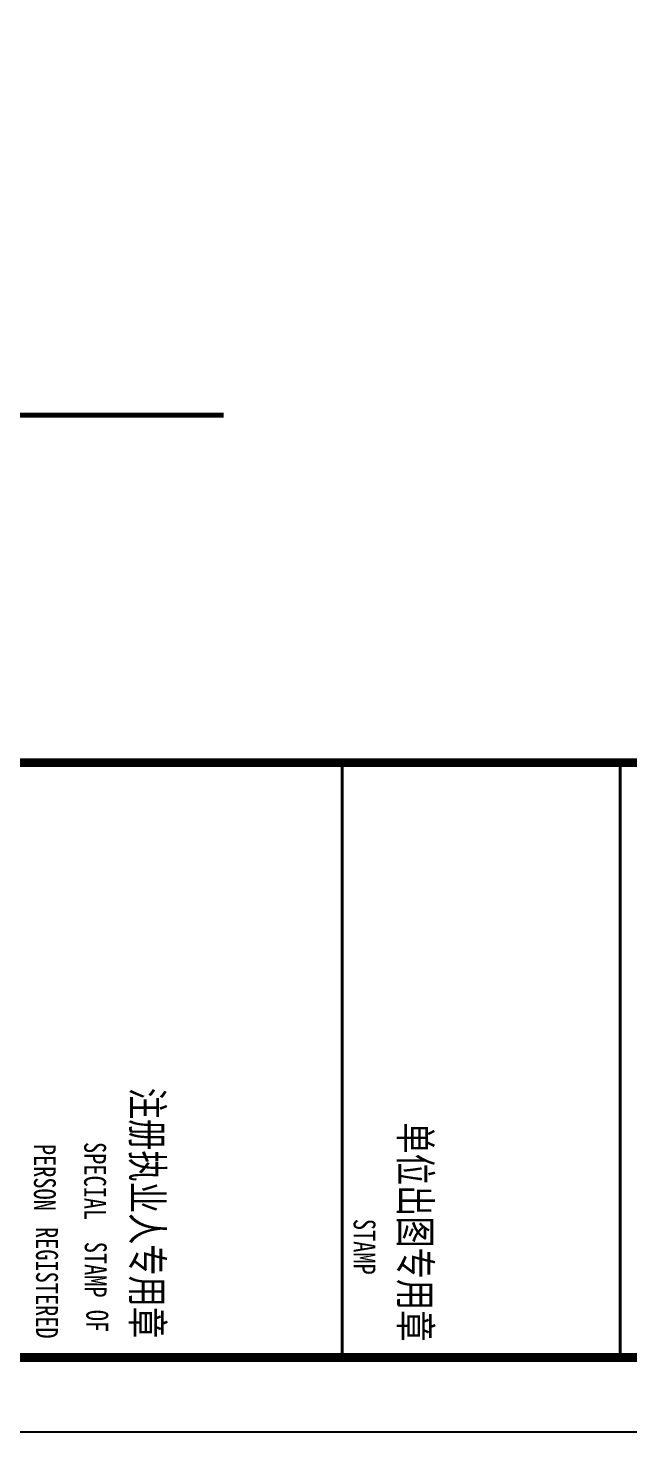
# Model space of a CAD drawing. Extents: x -46552 to 500351, y 55470 to 139570.
# Drawn here: x 144654 to 152736, y 55470 to 74347 of the extents above; entities that cross this region are included whole.
import ezdxf

# ---------------------------------------------------------------- set-up
doc = ezdxf.new("R2010")
doc.units = 0
doc.header["$LTSCALE"] = 1000
doc.header["$MEASUREMENT"] = 0
for name, color, linetype in [('DIM_SYMB', 3, 'Continuous'), ('PUB_TITLE', 7, 'Continuous'), ('TK', 126, 'Continuous')]:
    doc.layers.add(name, color=color, linetype=linetype)
doc.styles.add('-宋体', font='', dxfattribs={"width": 0.8})
doc.styles.get('-宋体').set_extended_font_data('SimSun')

# ---------------------------------------------------------------- blocks, each defined once
blk = doc.blocks.new('jztq')
at = {"layer": 'TK'}
for p, q in [((256167, 240984), (256167, 288043)), ((264167, 276100), (256167, 276100)), ((256167, 276100), (264167, 276100)), ((264140, 272362), (257137, 272362))]:
    blk.add_line(p, q, dxfattribs=at)
at = {"layer": 'TK', "const_width": 118}
blk.add_lwpolyline([(256167, 298384), (264167, 298384), (264167, 240984), (256167, 240984)], close=True, dxfattribs=at)
at = {"layer": 'TK', "const_width": 40}
for points in [[(256167, 276100), (264167, 276100)], [(256167, 272362), (264140, 272362)]]:
    blk.add_lwpolyline(points, dxfattribs=at)
at = {"layer": 'TK', "style": '-宋体', "width": 0.75}
for s, height, p in [('单位出图专用章', 411.8, (261005, 273140)), ('STAMP', 294.1, (262303, 272516)), ('注册执业人专用章', 411.8, (260539, 269536)), ('SPECIAL', 294.1, (261270, 268892)), ('STAMP', 294.1, (262611, 268900)), ('OF', 294.1, (263526, 268921)), ('PERSON', 294.1, (261295, 268216)), ('REGISTERED', 294.1, (262412, 268245))]:
    blk.add_text(s, height=height, dxfattribs=at).set_placement(p)

msp = doc.modelspace()

# ---------------------------------------------------------------- linework, layer by layer
at = {"layer": 'DIM_SYMB', "const_width": 70}
msp.add_lwpolyline([(141956, 69143), (147287, 69143)], dxfattribs=at)
at = {"layer": 'PUB_TITLE', "color": 4}
msp.add_lwpolyline([(116502, 55470), (175902, 55470), (175902, 139570), (116502, 139570)], close=True, dxfattribs=at)
at = {"layer": 'PUB_TITLE', "color": 4, "const_width": 100}
msp.add_lwpolyline([(117502, 56470), (174902, 56470), (174902, 137070), (117502, 137070)], close=True, dxfattribs=at)

# ---------------------------------------------------------------- block references
at = {"rotation": 270}
msp.add_blockref('jztq', (-123483, 320638), dxfattribs=at)

doc.saveas('drawing.dxf')
